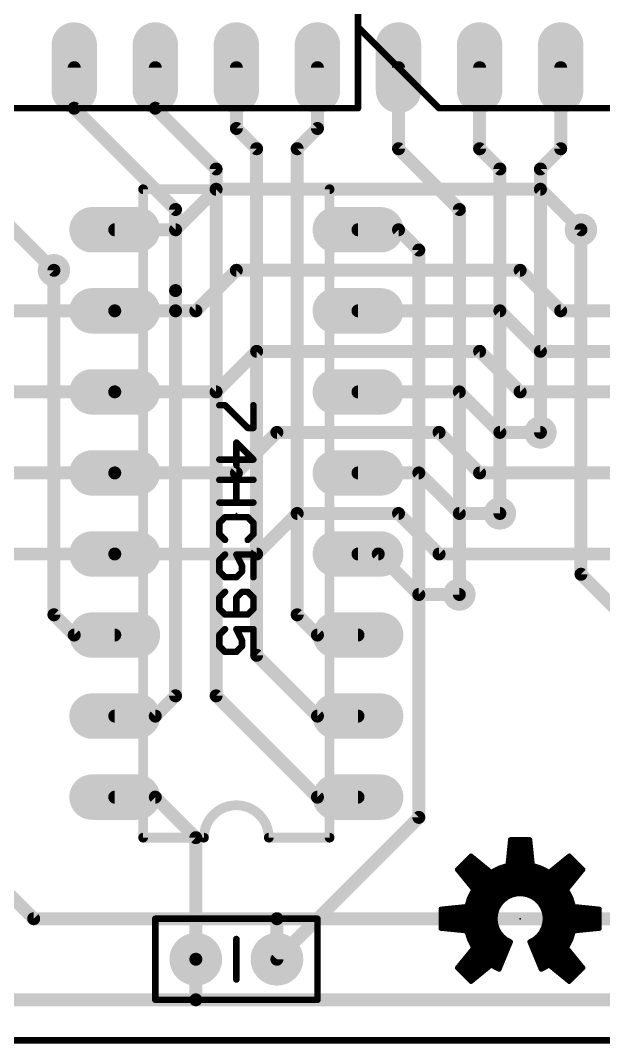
# Model space of a CAD drawing. Extents: x -0.1 to 76.3, y -19.1 to 50.9.
# Drawn here: x 40.23 to 58.49, y -0.1 to 31.96 of the extents above; entities that cross this region are included whole.
import ezdxf

# ---------------------------------------------------------------- set-up
doc = ezdxf.new("R2010")
doc.units = 0
for name, color, linetype in [('1', 12, 'CONTINUOUS'), ('16', 132, 'CONTINUOUS'), ('17', 110, 'CONTINUOUS'), ('18', 110, 'CONTINUOUS'), ('20', 53, 'CONTINUOUS'), ('21', 41, 'CONTINUOUS'), ('23', 53, 'CONTINUOUS')]:
    doc.layers.add(name, color=color, linetype=linetype)

# ---------------------------------------------------------------- blocks, each defined once
blk = doc.blocks.new('ROUNDP')
at = {"const_width": 0.5}
blk.add_lwpolyline([(0, -0.25, 1), (0, 0.25, 1), (0, -0.25)], format="xyb", dxfattribs=at)
blk = doc.blocks.new('LONGP100')
at = {"const_width": 1}
blk.add_lwpolyline([(-0.5, 0), (0.5, 0)], dxfattribs=at)
at = {"const_width": 0.5}
for points in [[(-0.5, 0.25, 1), (-0.5, -0.25)], [(0.5, -0.25, 1), (0.5, 0.25)]]:
    blk.add_lwpolyline(points, format="xyb", dxfattribs=at)
blk = doc.blocks.new('ROUNDV')
at = {"const_width": 0.5}
blk.add_lwpolyline([(0, -0.25, 1), (0, 0.25, 1), (0, -0.25)], format="xyb", dxfattribs=at)

msp = doc.modelspace()

# ---------------------------------------------------------------- linework, layer by layer
at = {"layer": '1', "const_width": 0.4064}
for points in [[(41.91, 29.21), (41.91, 30.48)], [(44.45, 29.21), (44.45, 30.48)], [(46.99, 28.575), (46.99, 30.48)], [(49.53, 28.575), (49.53, 30.48)], [(52.07, 27.94), (52.07, 30.48)], [(54.61, 27.94), (54.61, 30.48)], [(57.15, 27.94), (57.15, 30.48)], [(45.085, 26.035), (41.91, 29.21)], [(46.355, 27.305), (44.45, 29.21)], [(47.625, 27.94), (46.99, 28.575)], [(48.895, 27.94), (49.53, 28.575)], [(47.625, 12.065), (47.625, 27.94)], [(48.895, 13.335), (48.895, 27.94)], [(53.975, 26.035), (52.07, 27.94)], [(55.245, 27.305), (54.61, 27.94)], [(56.515, 27.305), (57.15, 27.94)], [(46.355, 10.795), (46.355, 27.305)], [(55.245, 16.51), (55.245, 27.305)], [(56.515, 19.05), (56.515, 27.305)], [(45.085, 23.495), (45.085, 26.035)], [(53.975, 13.97), (53.975, 26.035)], [(52.07, 25.4), (50.8, 25.4)], [(52.705, 24.765), (52.07, 25.4)], [(57.785, 25.4), (57.785, 14.605)], [(52.705, 6.985), (52.705, 24.765)], [(41.275, 24.13), (41.275, 13.335)], [(45.085, 22.86), (45.085, 23.495)], [(45.085, 10.795), (45.085, 22.86)], [(57.785, 14.605), (59.69, 12.7)], [(41.275, 13.335), (41.91, 12.7)], [(48.895, 13.335), (49.53, 12.7)], [(41.91, 12.7), (43.18, 12.7)], [(49.53, 12.7), (50.8, 12.7)], [(47.625, 12.065), (49.53, 10.16)], [(44.45, 10.16), (45.085, 10.795)], [(46.355, 10.795), (49.53, 7.62)], [(43.18, 10.16), (44.45, 10.16)], [(49.53, 10.16), (50.8, 10.16)], [(44.45, 7.62), (43.18, 7.62)], [(45.72, 6.35), (44.45, 7.62)], [(49.53, 7.62), (50.8, 7.62)], [(48.26, 2.54), (52.705, 6.985)], [(45.72, 2.54), (45.72, 6.35)]]:
    msp.add_lwpolyline(points, dxfattribs=at)
at = {"layer": '1', "const_width": 0.2032}
for points in [[(42.0116, 30.48, 1), (41.8084, 30.48)], [(44.5516, 30.48, 1), (44.3484, 30.48)], [(47.0916, 30.48, 1), (46.8884, 30.48)], [(49.6316, 30.48, 1), (49.4284, 30.48)], [(52.1716, 30.48, 1), (51.9684, 30.48)], [(54.7116, 30.48, 1), (54.5084, 30.48)], [(57.2516, 30.48, 1), (57.0484, 30.48)], [(41.8084, 29.21, 1), (42.0116, 29.21)], [(41.9818, 29.2818, 1), (41.8382, 29.1382)], [(44.3484, 29.21, 1), (44.5516, 29.21)], [(44.5218, 29.2818, 1), (44.3782, 29.1382)], [(46.8884, 28.575, 1), (47.0916, 28.575)], [(47.0618, 28.6468, 1), (46.9182, 28.5032)], [(49.4284, 28.575, 1), (49.6316, 28.575)], [(49.6018, 28.5032, 1), (49.4582, 28.6468)], [(47.7266, 27.94, 1), (47.5234, 27.94)], [(47.5532, 27.8682, 1), (47.6968, 28.0118)], [(48.9966, 27.94, 1), (48.7934, 27.94)], [(48.8232, 28.0118, 1), (48.9668, 27.8682)], [(51.9684, 27.94, 1), (52.1716, 27.94)], [(52.1418, 28.0118, 1), (51.9982, 27.8682)], [(54.5084, 27.94, 1), (54.7116, 27.94)], [(54.6818, 28.0118, 1), (54.5382, 27.8682)], [(57.0484, 27.94, 1), (57.2516, 27.94)], [(57.2218, 27.8682, 1), (57.0782, 28.0118)], [(46.4566, 27.305, 1), (46.2534, 27.305)], [(46.2832, 27.2332, 1), (46.4268, 27.3768)], [(55.3466, 27.305, 1), (55.1434, 27.305)], [(55.1732, 27.2332, 1), (55.3168, 27.3768)], [(56.6166, 27.305, 1), (56.4134, 27.305)], [(56.4432, 27.3768, 1), (56.5868, 27.2332)], [(45.1866, 26.035, 1), (44.9834, 26.035)], [(45.0132, 25.9632, 1), (45.1568, 26.1068)], [(54.0766, 26.035, 1), (53.8734, 26.035)], [(53.9032, 25.9632, 1), (54.0468, 26.1068)], [(50.8, 25.5016, 1), (50.8, 25.2984)], [(52.1418, 25.4718, 1), (51.9982, 25.3282)], [(52.07, 25.2984, 1), (52.07, 25.5016)], [(57.8866, 25.4, 1), (57.6834, 25.4)], [(52.8066, 24.765, 1), (52.6034, 24.765)], [(52.6332, 24.6932, 1), (52.7768, 24.8368)], [(41.3766, 24.13, 1), (41.1734, 24.13)], [(45.1866, 23.495, 1), (44.9834, 23.495)], [(44.9834, 23.495, 1), (45.1866, 23.495)], [(45.1866, 22.86, 1), (44.9834, 22.86)], [(44.9834, 22.86, 1), (45.1866, 22.86)], [(56.4134, 19.05, 1), (56.6166, 19.05)], [(55.1434, 16.51, 1), (55.3466, 16.51)], [(57.8568, 14.6768, 1), (57.7132, 14.5332)], [(57.6834, 14.605, 1), (57.8866, 14.605)], [(53.8734, 13.97, 1), (54.0766, 13.97)], [(41.3468, 13.4068, 1), (41.2032, 13.2632)], [(48.9668, 13.4068, 1), (48.8232, 13.2632)], [(41.1734, 13.335, 1), (41.3766, 13.335)], [(48.7934, 13.335, 1), (48.9966, 13.335)], [(41.91, 12.8016, 1), (41.91, 12.5984)], [(41.8382, 12.6282, 1), (41.9818, 12.7718)], [(43.18, 12.5984, 1), (43.18, 12.8016)], [(49.53, 12.8016, 1), (49.53, 12.5984)], [(49.4582, 12.6282, 1), (49.6018, 12.7718)], [(50.8, 12.5984, 1), (50.8, 12.8016)], [(47.6968, 12.1368, 1), (47.5532, 11.9932)], [(47.5234, 12.065, 1), (47.7266, 12.065)], [(45.1568, 10.7232, 1), (45.0132, 10.8668)], [(46.4268, 10.8668, 1), (46.2832, 10.7232)], [(44.9834, 10.795, 1), (45.1866, 10.795)], [(46.2534, 10.795, 1), (46.4566, 10.795)], [(43.18, 10.2616, 1), (43.18, 10.0584)], [(44.3782, 10.2318, 1), (44.5218, 10.0882)], [(44.45, 10.0584, 1), (44.45, 10.2616)], [(49.53, 10.2616, 1), (49.53, 10.0584)], [(49.4582, 10.0882, 1), (49.6018, 10.2318)], [(50.8, 10.0584, 1), (50.8, 10.2616)], [(43.18, 7.7216, 1), (43.18, 7.5184)], [(44.5218, 7.6918, 1), (44.3782, 7.5482)], [(44.45, 7.5184, 1), (44.45, 7.7216)], [(49.53, 7.7216, 1), (49.53, 7.5184)], [(49.4582, 7.5482, 1), (49.6018, 7.6918)], [(50.8, 7.5184, 1), (50.8, 7.7216)], [(52.6034, 6.985, 1), (52.8066, 6.985)], [(52.7768, 6.9132, 1), (52.6332, 7.0568)], [(45.8216, 6.35, 1), (45.6184, 6.35)], [(45.6482, 6.2782, 1), (45.7918, 6.4218)], [(45.6184, 2.54, 1), (45.8216, 2.54)], [(48.1882, 2.6118, 1), (48.3318, 2.4682)]]:
    msp.add_lwpolyline(points, format="xyb", dxfattribs=at)
at = {"layer": '16', "const_width": 0.4064}
for points in [[(38.735, 26.67), (41.275, 24.13)], [(45.085, 25.4), (46.355, 26.67)], [(46.355, 26.67), (56.515, 26.67)], [(56.515, 26.67), (57.785, 25.4)], [(43.18, 25.4), (45.085, 25.4)], [(45.72, 22.86), (46.99, 24.13)], [(46.99, 24.13), (55.88, 24.13)], [(55.88, 24.13), (57.15, 22.86)], [(39.37, 22.86), (43.18, 22.86)], [(43.18, 22.86), (45.72, 22.86)], [(50.8, 22.86), (55.245, 22.86)], [(55.245, 22.86), (56.515, 21.59)], [(57.15, 22.86), (60.96, 22.86)], [(46.355, 20.32), (47.625, 21.59)], [(47.625, 21.59), (54.61, 21.59)], [(54.61, 21.59), (55.88, 20.32)], [(56.515, 21.59), (59.055, 21.59)], [(38.1, 20.32), (43.18, 20.32)], [(43.18, 20.32), (46.355, 20.32)], [(50.8, 20.32), (53.975, 20.32)], [(53.975, 20.32), (55.245, 19.05)], [(55.88, 20.32), (60.96, 20.32)], [(46.99, 17.78), (48.26, 19.05)], [(48.26, 19.05), (53.34, 19.05)], [(53.34, 19.05), (54.61, 17.78)], [(55.245, 19.05), (56.515, 19.05)], [(36.83, 17.78), (43.18, 17.78)], [(43.18, 17.78), (46.99, 17.78)], [(50.8, 17.78), (52.705, 17.78)], [(52.705, 17.78), (53.975, 16.51)], [(54.61, 17.78), (60.96, 17.78)], [(47.625, 15.24), (48.895, 16.51)], [(48.895, 16.51), (52.07, 16.51)], [(52.07, 16.51), (53.34, 15.24)], [(53.975, 16.51), (55.245, 16.51)], [(35.56, 15.24), (43.18, 15.24)], [(43.18, 15.24), (47.625, 15.24)], [(51.435, 15.24), (50.8, 15.24)], [(52.705, 13.97), (51.435, 15.24)], [(53.34, 15.24), (60.96, 15.24)], [(52.705, 13.97), (53.975, 13.97)], [(39.37, 5.08), (40.64, 3.81)], [(40.64, 3.81), (48.26, 3.81)], [(48.26, 3.81), (66.04, 3.81)], [(48.26, 3.81), (48.26, 2.54)], [(45.72, 1.27), (45.72, 2.54)], [(38.1, 1.27), (45.72, 1.27)], [(45.72, 1.27), (63.5, 1.27)]]:
    msp.add_lwpolyline(points, dxfattribs=at)
at = {"layer": '16', "const_width": 0.2032}
for points in [[(46.355, 26.7716, 1), (46.355, 26.5684)], [(46.4268, 26.5982, 1), (46.2832, 26.7418)], [(56.5868, 26.7418, 1), (56.4432, 26.5982)], [(56.515, 26.5684, 1), (56.515, 26.7716)], [(43.18, 25.5016, 1), (43.18, 25.2984)], [(45.0132, 25.4718, 1), (45.1568, 25.3282)], [(45.085, 25.2984, 1), (45.085, 25.5016)], [(57.7132, 25.3282, 1), (57.8568, 25.4718)], [(41.2032, 24.0582, 1), (41.3468, 24.2018)], [(46.99, 24.2316, 1), (46.99, 24.0284)], [(47.0618, 24.0582, 1), (46.9182, 24.2018)], [(55.9518, 24.2018, 1), (55.8082, 24.0582)], [(55.88, 24.0284, 1), (55.88, 24.2316)], [(43.18, 22.9616, 1), (43.18, 22.7584)], [(43.18, 22.7584, 1), (43.18, 22.9616)], [(45.6482, 22.9318, 1), (45.7918, 22.7882)], [(45.72, 22.7584, 1), (45.72, 22.9616)], [(50.8, 22.9616, 1), (50.8, 22.7584)], [(55.3168, 22.9318, 1), (55.1732, 22.7882)], [(55.245, 22.7584, 1), (55.245, 22.9616)], [(57.15, 22.9616, 1), (57.15, 22.7584)], [(57.0782, 22.7882, 1), (57.2218, 22.9318)], [(47.625, 21.6916, 1), (47.625, 21.4884)], [(47.6968, 21.5182, 1), (47.5532, 21.6618)], [(54.6818, 21.6618, 1), (54.5382, 21.5182)], [(54.61, 21.4884, 1), (54.61, 21.6916)], [(56.515, 21.6916, 1), (56.515, 21.4884)], [(56.4432, 21.5182, 1), (56.5868, 21.6618)], [(43.18, 20.4216, 1), (43.18, 20.2184)], [(43.18, 20.2184, 1), (43.18, 20.4216)], [(46.355, 20.2184, 1), (46.355, 20.4216)], [(50.8, 20.4216, 1), (50.8, 20.2184)], [(54.0468, 20.3918, 1), (53.9032, 20.2482)], [(53.975, 20.2184, 1), (53.975, 20.4216)], [(55.88, 20.4216, 1), (55.88, 20.2184)], [(46.2832, 20.3918, 1), (46.4268, 20.2482)], [(55.8082, 20.2482, 1), (55.9518, 20.3918)], [(48.26, 19.1516, 1), (48.26, 18.9484)], [(48.3318, 18.9782, 1), (48.1882, 19.1218)], [(53.4118, 19.1218, 1), (53.2682, 18.9782)], [(53.34, 18.9484, 1), (53.34, 19.1516)], [(55.245, 19.1516, 1), (55.245, 18.9484)], [(56.515, 18.9484, 1), (56.515, 19.1516)], [(55.1732, 18.9782, 1), (55.3168, 19.1218)], [(43.18, 17.8816, 1), (43.18, 17.6784)], [(43.18, 17.6784, 1), (43.18, 17.8816)], [(46.99, 17.6784, 1), (46.99, 17.8816)], [(50.8, 17.8816, 1), (50.8, 17.6784)], [(52.7768, 17.8518, 1), (52.6332, 17.7082)], [(52.705, 17.6784, 1), (52.705, 17.8816)], [(54.61, 17.8816, 1), (54.61, 17.6784)], [(46.9182, 17.8518, 1), (47.0618, 17.7082)], [(54.5382, 17.7082, 1), (54.6818, 17.8518)], [(48.895, 16.6116, 1), (48.895, 16.4084)], [(48.9668, 16.4382, 1), (48.8232, 16.5818)], [(52.1418, 16.5818, 1), (51.9982, 16.4382)], [(52.07, 16.4084, 1), (52.07, 16.6116)], [(53.975, 16.6116, 1), (53.975, 16.4084)], [(53.9032, 16.4382, 1), (54.0468, 16.5818)], [(55.245, 16.4084, 1), (55.245, 16.6116)], [(43.18, 15.3416, 1), (43.18, 15.1384)], [(43.18, 15.1384, 1), (43.18, 15.3416)], [(47.5532, 15.3118, 1), (47.6968, 15.1682)], [(47.625, 15.1384, 1), (47.625, 15.3416)], [(50.8, 15.3416, 1), (50.8, 15.1384)], [(51.5068, 15.3118, 1), (51.3632, 15.1682)], [(51.435, 15.1384, 1), (51.435, 15.3416)], [(53.34, 15.3416, 1), (53.34, 15.1384)], [(53.2682, 15.1682, 1), (53.4118, 15.3118)], [(52.705, 14.0716, 1), (52.705, 13.8684)], [(52.6332, 13.8982, 1), (52.7768, 14.0418)], [(53.975, 13.8684, 1), (53.975, 14.0716)], [(40.64, 3.9116, 1), (40.64, 3.7084)], [(40.5682, 3.7382, 1), (40.7118, 3.8818)], [(48.26, 3.9116, 1), (48.26, 3.7084)], [(48.3616, 3.81, 1), (48.1584, 3.81)], [(48.26, 3.7084, 1), (48.26, 3.9116)], [(45.8216, 2.54, 1), (45.6184, 2.54)], [(48.1584, 2.54, 1), (48.3616, 2.54)], [(45.72, 1.3716, 1), (45.72, 1.1684)], [(45.6184, 1.27, 1), (45.8216, 1.27)], [(45.72, 1.1684, 1), (45.72, 1.3716)]]:
    msp.add_lwpolyline(points, format="xyb", dxfattribs=at)
at = {"layer": '20', "const_width": 0.2032}
msp.add_lwpolyline([(0, 0), (76.18, 0)], dxfattribs=at)
at = {"layer": '21'}
for points, const_width in [([(50.8, 39.37), (50.8, 29.21)], 0.2032), ([(50.8, 31.75), (50.8, 39.37)], 0.2032), ([(53.34, 29.21), (50.8, 31.75)], 0.2032), ([(27.94, 29.21), (50.8, 29.21)], 0.2032), ([(53.34, 29.21), (76.2, 29.21)], 0.2032), ([(44.069, 26.67), (44.069, 6.35)], 0.3048), ([(44.069, 26.67), (49.911, 26.67)], 0.3048), ([(49.911, 6.35), (49.911, 26.67)], 0.3048), ([(46.6346, 19.9009), (46.4566, 19.9009)], 0.2032), ([(47.3464, 19.1891), (46.6346, 19.9009)], 0.2032), ([(47.5243, 19.9009), (47.5243, 19.1891)], 0.2032), ([(47.5243, 19.1891), (47.3464, 19.1891)], 0.2032), ([(47.5243, 18.1976), (46.9905, 18.7315)], 0.2032), ([(46.9905, 18.7315), (46.9905, 18.0197)], 0.2032), ([(46.4566, 18.1976), (47.5243, 18.1976)], 0.2032), ([(46.4566, 17.5621), (47.5243, 17.5621)], 0.2032), ([(46.9905, 17.5621), (46.9905, 16.8503)], 0.2032), ([(47.5243, 16.8503), (46.4566, 16.8503)], 0.2032), ([(46.6346, 16.3927), (46.4566, 16.2148)], 0.2032), ([(47.3464, 16.3927), (46.6346, 16.3927)], 0.2032), ([(47.5243, 16.2148), (47.3464, 16.3927)], 0.2032), ([(46.4566, 16.2148), (46.4566, 15.8589)], 0.2032), ([(47.5243, 15.8589), (47.5243, 16.2148)], 0.2032), ([(46.4566, 15.8589), (46.6346, 15.6809)], 0.2032), ([(47.3464, 15.6809), (47.5243, 15.8589)], 0.2032), ([(46.4566, 15.0454), (46.6346, 15.2233)], 0.2032), ([(46.4566, 14.6895), (46.4566, 15.0454)], 0.2032), ([(47.5243, 15.2233), (46.9905, 15.2233)], 0.2032), ([(46.9905, 15.2233), (47.1684, 14.8674)], 0.2032), ([(47.5243, 14.5115), (47.5243, 15.2233)], 0.2032), ([(46.6346, 14.5115), (46.4566, 14.6895)], 0.2032), ([(47.1684, 14.6895), (46.9905, 14.5115)], 0.2032), ([(47.1684, 14.8674), (47.1684, 14.6895)], 0.2032), ([(46.9905, 14.5115), (46.6346, 14.5115)], 0.2032), ([(46.6346, 14.0539), (46.4566, 13.876)], 0.2032), ([(47.1684, 14.0539), (46.9905, 13.876)], 0.2032), ([(47.3464, 14.0539), (47.1684, 14.0539)], 0.2032), ([(47.5243, 13.876), (47.3464, 14.0539)], 0.2032), ([(46.4566, 13.876), (46.4566, 13.5201)], 0.2032), ([(46.9905, 13.876), (46.9905, 13.3421)], 0.2032), ([(47.5243, 13.5201), (47.5243, 13.876)], 0.2032), ([(46.4566, 13.5201), (46.6346, 13.3421)], 0.2032), ([(47.3464, 13.3421), (47.5243, 13.5201)], 0.2032), ([(46.6346, 13.3421), (47.3464, 13.3421)], 0.2032), ([(46.4566, 12.7066), (46.6346, 12.8845)], 0.2032), ([(47.5243, 12.8845), (46.9905, 12.8845)], 0.2032), ([(46.9905, 12.8845), (47.1684, 12.5286)], 0.2032), ([(47.5243, 12.1727), (47.5243, 12.8845)], 0.2032), ([(46.4566, 12.3507), (46.4566, 12.7066)], 0.2032), ([(47.1684, 12.5286), (47.1684, 12.3507)], 0.2032), ([(46.6346, 12.1727), (46.4566, 12.3507)], 0.2032), ([(46.9905, 12.1727), (46.6346, 12.1727)], 0.2032), ([(47.1684, 12.3507), (46.9905, 12.1727)], 0.2032), ([(44.069, 6.35), (45.974, 6.35)], 0.3048), ([(49.911, 6.35), (48.006, 6.35)], 0.3048), ([(55.5753, 6.2914), (55.4934, 5.4847)], 0.15), ([(55.5609, 6.15), (56.1991, 6.15)], 0.15), ([(56.1847, 6.2914), (55.5753, 6.2914)], 0.15), ([(56.2666, 5.4847), (56.1847, 6.2914)], 0.15), ([(54.3408, 5.78), (53.91, 5.3492)], 0.15), ([(54.2608, 5.7), (54.4389, 5.7)], 0.15), ([(54.9692, 5.2676), (54.3408, 5.78)], 0.15), ([(55.5153, 5.7), (56.2447, 5.7)], 0.15), ([(55.5305, 5.85), (56.2295, 5.85)], 0.15), ([(55.5457, 6), (56.2143, 6)], 0.15), ([(57.4192, 5.78), (56.7908, 5.2676)], 0.15), ([(57.3211, 5.7), (57.4992, 5.7)], 0.15), ([(57.85, 5.3492), (57.4192, 5.78)], 0.15), ([(53.9608, 5.4), (54.8068, 5.4)], 0.15), ([(54.1108, 5.55), (54.6229, 5.55)], 0.15), ([(55.2223, 5.3979), (54.9692, 5.2676)], 0.15), ([(55.4934, 5.4847), (55.2223, 5.3979)], 0.15), ([(55.2287, 5.4), (56.5313, 5.4)], 0.15), ([(55.5, 5.55), (56.26, 5.55)], 0.15), ([(56.5377, 5.3979), (56.2666, 5.4847)], 0.15), ([(56.7908, 5.2676), (56.5377, 5.3979)], 0.15), ([(56.9532, 5.4), (57.7992, 5.4)], 0.15), ([(57.1371, 5.55), (57.6492, 5.55)], 0.15), ([(53.91, 5.3492), (54.4224, 4.7208)], 0.15), ([(53.9909, 5.25), (57.7691, 5.25)], 0.15), ([(54.1132, 5.1), (57.6468, 5.1)], 0.15), ([(57.3376, 4.7208), (57.85, 5.3492)], 0.15), ([(54.2355, 4.95), (57.5245, 4.95)], 0.15), ([(54.3578, 4.8), (57.4022, 4.8)], 0.15), ([(54.2921, 4.4677), (54.2053, 4.1966)], 0.15), ([(54.4224, 4.7208), (54.2921, 4.4677)], 0.15), ([(54.3087, 4.5), (55.521, 4.5)], 0.15), ([(54.3859, 4.65), (57.3741, 4.65)], 0.15), ([(55.3486, 4.3827), (55.4768, 4.4792)], 0.15), ([(55.4768, 4.4792), (55.6219, 4.5474)], 0.15), ([(55.6219, 4.5474), (55.778, 4.5846)], 0.15), ([(55.778, 4.5846), (55.9384, 4.5891)], 0.15), ([(55.9384, 4.5891), (56.0963, 4.5608)], 0.15), ([(56.0963, 4.5608), (56.245, 4.5008)], 0.15), ([(56.245, 4.5008), (56.3784, 4.4116)], 0.15), ([(56.2462, 4.5), (57.4513, 4.5)], 0.15), ([(57.4679, 4.4677), (57.3376, 4.7208)], 0.15), ([(57.5547, 4.1966), (57.4679, 4.4677)], 0.15), ([(54.2053, 4.1966), (53.3986, 4.1147)], 0.15), ([(53.3986, 4.1147), (53.3986, 3.5053)], 0.15), ([(54.2064, 4.2), (55.2077, 4.2)], 0.15), ([(54.2544, 4.35), (55.3199, 4.35)], 0.15), ([(55.1152, 3.9696), (55.1639, 4.1224)], 0.15), ([(55.1639, 4.1224), (55.2428, 4.2621)], 0.15), ([(55.2428, 4.2621), (55.3486, 4.3827)], 0.15), ([(56.3784, 4.4116), (56.4908, 4.2971)], 0.15), ([(56.4389, 4.35), (57.5056, 4.35)], 0.15), ([(56.4908, 4.2971), (56.5774, 4.1621)], 0.15), ([(56.5531, 4.2), (57.5536, 4.2)], 0.15), ([(56.5774, 4.1621), (56.6346, 4.0122)], 0.15), ([(58.3614, 4.1147), (57.5547, 4.1966)], 0.15), ([(58.3614, 3.5053), (58.3614, 4.1147)], 0.15), ([(44.45, 3.81), (49.53, 3.81)], 0.2032), ([(44.45, 1.27), (44.45, 3.81)], 0.2032), ([(49.53, 3.81), (49.53, 1.27)], 0.2032), ([(53.3986, 4.05), (55.1408, 4.05)], 0.15), ([(53.3986, 3.9), (55.108, 3.9)], 0.15), ([(55.0987, 3.81), (55.1152, 3.9696)], 0.15), ([(55.1137, 3.6576), (55.0987, 3.81)], 0.15), ([(56.6202, 4.05), (58.3614, 4.05)], 0.15), ([(56.6346, 4.0122), (56.66, 3.8538)], 0.15), ([(56.66, 3.8538), (56.6525, 3.6936)], 0.15), ([(56.6526, 3.9), (58.3614, 3.9)], 0.15), ([(53.3986, 3.75), (55.1046, 3.75)], 0.15), ([(53.3986, 3.6), (55.1312, 3.6)], 0.15), ([(53.3986, 3.5053), (54.2053, 3.4234)], 0.15), ([(55.1582, 3.511), (55.1137, 3.6576)], 0.15), ([(55.2304, 3.3759), (55.1582, 3.511)], 0.15), ([(56.6125, 3.5382), (56.5415, 3.3944)], 0.15), ([(56.6525, 3.6936), (56.6125, 3.5382)], 0.15), ([(56.6284, 3.6), (58.3614, 3.6)], 0.15), ([(56.6552, 3.75), (58.3614, 3.75)], 0.15), ([(57.5547, 3.4234), (58.3614, 3.5053)], 0.15), ([(46.99, 3.175), (46.99, 1.905)], 0.2032), ([(53.9433, 3.45), (55.1908, 3.45)], 0.15), ([(54.2053, 3.4234), (54.2921, 3.1523)], 0.15), ([(54.2448, 3.3), (55.2927, 3.3)], 0.15), ([(54.2921, 3.1523), (54.4224, 2.8992)], 0.15), ([(54.2932, 3.15), (55.4654, 3.15)], 0.15), ([(55.3275, 3.2575), (55.2304, 3.3759)], 0.15), ([(55.4459, 3.1604), (55.3275, 3.2575)], 0.15), ([(55.581, 3.0882), (55.4459, 3.1604)], 0.15), ([(56.3201, 3.1645), (56.179, 3.0882)], 0.15), ([(56.2933, 3.15), (57.4668, 3.15)], 0.15), ([(56.4427, 3.268), (56.3201, 3.1645)], 0.15), ([(56.5415, 3.3944), (56.4427, 3.268)], 0.15), ([(56.4677, 3.3), (57.5152, 3.3)], 0.15), ([(56.569, 3.45), (57.8167, 3.45)], 0.15), ([(57.3376, 2.8992), (57.4679, 3.1523)], 0.15), ([(57.4679, 3.1523), (57.5547, 3.4234)], 0.15), ([(54.4224, 2.8992), (53.91, 2.2708)], 0.15), ([(54.3705, 3), (55.5445, 3)], 0.15), ([(54.3823, 2.85), (55.4823, 2.85)], 0.15), ([(55.2222, 2.222), (55.581, 3.0882)], 0.15), ([(56.179, 3.0882), (56.5378, 2.222)], 0.15), ([(56.2155, 3), (57.3895, 3)], 0.15), ([(56.2777, 2.85), (57.3777, 2.85)], 0.15), ([(57.85, 2.2708), (57.3376, 2.8992)], 0.15), ([(54.1377, 2.55), (55.3581, 2.55)], 0.15), ([(54.26, 2.7), (55.4202, 2.7)], 0.15), ([(56.3398, 2.7), (57.5, 2.7)], 0.15), ([(56.4019, 2.55), (57.6223, 2.55)], 0.15), ([(53.91, 2.2708), (54.3408, 1.84)], 0.15), ([(53.9308, 2.25), (54.8436, 2.25)], 0.15), ([(54.0154, 2.4), (55.2959, 2.4)], 0.15), ([(54.3408, 1.84), (54.9692, 2.3524)], 0.15), ([(54.9692, 2.3524), (55.2222, 2.222)], 0.15), ([(55.1679, 2.25), (55.2338, 2.25)], 0.15), ([(56.4641, 2.4), (57.7447, 2.4)], 0.15), ([(56.5262, 2.25), (56.5921, 2.25)], 0.15), ([(56.5378, 2.222), (56.7908, 2.3524)], 0.15), ([(56.7908, 2.3524), (57.4192, 1.84)], 0.15), ([(56.9164, 2.25), (57.8292, 2.25)], 0.15), ([(57.4192, 1.84), (57.85, 2.2708)], 0.15), ([(54.0808, 2.1), (54.6597, 2.1)], 0.15), ([(54.2308, 1.95), (54.4757, 1.95)], 0.15), ([(57.1003, 2.1), (57.6792, 2.1)], 0.15), ([(57.2843, 1.95), (57.5292, 1.95)], 0.15), ([(49.53, 1.27), (44.45, 1.27)], 0.2032)]:
    msp.add_lwpolyline(points, dxfattribs=dict(at, const_width=const_width))
for points, const_width in [([(50.8359, 31.7859, 1), (50.7641, 31.7141)], 0.1016), ([(50.7492, 31.75, 1), (50.8508, 31.75)], 0.1016), ([(50.7492, 29.21, 1), (50.8508, 29.21)], 0.1016), ([(50.8, 29.1592, 1), (50.8, 29.2608)], 0.1016), ([(53.34, 29.2608, 1), (53.34, 29.1592)], 0.1016), ([(53.3041, 29.1741, 1), (53.3759, 29.2459)], 0.1016), ([(44.1452, 26.67, 1), (43.9928, 26.67)], 0.1524), ([(44.069, 26.7462, 1), (44.069, 26.5938)], 0.1524), ([(49.9872, 26.67, 1), (49.8348, 26.67)], 0.1524), ([(49.911, 26.5938, 1), (49.911, 26.7462)], 0.1524), ([(46.4566, 19.9517, 1), (46.4566, 19.8501)], 0.1016), ([(46.6705, 19.9368, 1), (46.5986, 19.865)], 0.1016), ([(46.6346, 19.8501, 1), (46.6346, 19.9517)], 0.1016), ([(47.5751, 19.9009, 1), (47.4735, 19.9009)], 0.1016), ([(47.3464, 19.2399, 1), (47.3464, 19.1383)], 0.1016), ([(47.3104, 19.1532, 1), (47.3823, 19.225)], 0.1016), ([(47.4735, 19.1891, 1), (47.5751, 19.1891)], 0.1016), ([(47.5243, 19.1383, 1), (47.5243, 19.2399)], 0.1016), ([(47.0264, 18.7674, 1), (46.9545, 18.6956)], 0.1016), ([(47.0413, 18.7315, 1), (46.9397, 18.7315)], 0.1016), ([(46.4566, 18.2484, 1), (46.4566, 18.1468)], 0.1016), ([(47.4884, 18.1617, 1), (47.5602, 18.2336)], 0.1016), ([(47.5243, 18.1468, 1), (47.5243, 18.2484)], 0.1016), ([(46.9397, 18.0197, 1), (47.0413, 18.0197)], 0.1016), ([(46.4566, 17.6129, 1), (46.4566, 17.5113)], 0.1016), ([(47.0413, 17.5621, 1), (46.9397, 17.5621)], 0.1016), ([(47.5243, 17.5113, 1), (47.5243, 17.6129)], 0.1016), ([(46.4566, 16.9011, 1), (46.4566, 16.7995)], 0.1016), ([(46.9397, 16.8503, 1), (47.0413, 16.8503)], 0.1016), ([(47.5243, 16.7995, 1), (47.5243, 16.9011)], 0.1016), ([(46.6346, 16.4435, 1), (46.6346, 16.3419)], 0.1016), ([(46.6705, 16.3568, 1), (46.5986, 16.4286)], 0.1016), ([(47.3823, 16.4286, 1), (47.3104, 16.3568)], 0.1016), ([(47.3464, 16.3419, 1), (47.3464, 16.4435)], 0.1016), ([(46.5074, 16.2148, 1), (46.4058, 16.2148)], 0.1016), ([(46.4207, 16.2507, 1), (46.4925, 16.1788)], 0.1016), ([(47.5751, 16.2148, 1), (47.4735, 16.2148)], 0.1016), ([(47.4884, 16.1788, 1), (47.5602, 16.2507)], 0.1016), ([(46.4925, 15.8948, 1), (46.4207, 15.8229)], 0.1016), ([(46.4058, 15.8589, 1), (46.5074, 15.8589)], 0.1016), ([(46.5986, 15.645, 1), (46.6705, 15.7168)], 0.1016), ([(47.3104, 15.7168, 1), (47.3823, 15.645)], 0.1016), ([(47.4735, 15.8589, 1), (47.5751, 15.8589)], 0.1016), ([(47.5602, 15.8229, 1), (47.4884, 15.8948)], 0.1016), ([(46.5074, 15.0454, 1), (46.4058, 15.0454)], 0.1016), ([(46.4207, 15.0813, 1), (46.4925, 15.0094)], 0.1016), ([(46.6705, 15.1874, 1), (46.5986, 15.2592)], 0.1016), ([(47.0359, 15.246, 1), (46.945, 15.2006)], 0.1016), ([(46.9905, 15.2741, 1), (46.9905, 15.1725)], 0.1016), ([(47.5751, 15.2233, 1), (47.4735, 15.2233)], 0.1016), ([(47.5243, 15.1725, 1), (47.5243, 15.2741)], 0.1016), ([(46.4925, 14.7254, 1), (46.4207, 14.6535)], 0.1016), ([(47.2192, 14.8674, 1), (47.1176, 14.8674)], 0.1016), ([(47.123, 14.8447, 1), (47.2138, 14.8901)], 0.1016), ([(47.2043, 14.6535, 1), (47.1325, 14.7254)], 0.1016), ([(46.4058, 14.6895, 1), (46.5074, 14.6895)], 0.1016), ([(46.6346, 14.5623, 1), (46.6346, 14.4607)], 0.1016), ([(46.5986, 14.4756, 1), (46.6705, 14.5474)], 0.1016), ([(46.9545, 14.5474, 1), (47.0264, 14.4756)], 0.1016), ([(46.9905, 14.4607, 1), (46.9905, 14.5623)], 0.1016), ([(47.1176, 14.6895, 1), (47.2192, 14.6895)], 0.1016), ([(47.4735, 14.5115, 1), (47.5751, 14.5115)], 0.1016), ([(46.6705, 14.018, 1), (46.5986, 14.0898)], 0.1016), ([(47.1684, 14.1047, 1), (47.1684, 14.0031)], 0.1016), ([(47.2043, 14.018, 1), (47.1325, 14.0898)], 0.1016), ([(47.3823, 14.0898, 1), (47.3104, 14.018)], 0.1016), ([(47.3464, 14.0031, 1), (47.3464, 14.1047)], 0.1016), ([(46.5074, 13.876, 1), (46.4058, 13.876)], 0.1016), ([(46.4207, 13.9119, 1), (46.4925, 13.84)], 0.1016), ([(46.9545, 13.9119, 1), (47.0264, 13.84)], 0.1016), ([(47.0413, 13.876, 1), (46.9397, 13.876)], 0.1016), ([(47.5751, 13.876, 1), (47.4735, 13.876)], 0.1016), ([(47.4884, 13.84, 1), (47.5602, 13.9119)], 0.1016), ([(46.4925, 13.556, 1), (46.4207, 13.4841)], 0.1016), ([(46.4058, 13.5201, 1), (46.5074, 13.5201)], 0.1016), ([(47.4735, 13.5201, 1), (47.5751, 13.5201)], 0.1016), ([(47.5602, 13.4841, 1), (47.4884, 13.556)], 0.1016), ([(46.6346, 13.3929, 1), (46.6346, 13.2913)], 0.1016), ([(46.5986, 13.3062, 1), (46.6705, 13.378)], 0.1016), ([(46.9397, 13.3421, 1), (47.0413, 13.3421)], 0.1016), ([(47.3104, 13.378, 1), (47.3823, 13.3062)], 0.1016), ([(47.3464, 13.2913, 1), (47.3464, 13.3929)], 0.1016), ([(46.6705, 12.8486, 1), (46.5986, 12.9204)], 0.1016), ([(47.0359, 12.9072, 1), (46.945, 12.8618)], 0.1016), ([(46.9905, 12.9353, 1), (46.9905, 12.8337)], 0.1016), ([(47.5751, 12.8845, 1), (47.4735, 12.8845)], 0.1016), ([(47.5243, 12.8337, 1), (47.5243, 12.9353)], 0.1016), ([(46.5074, 12.7066, 1), (46.4058, 12.7066)], 0.1016), ([(46.4207, 12.7425, 1), (46.4925, 12.6706)], 0.1016), ([(47.2192, 12.5286, 1), (47.1176, 12.5286)], 0.1016), ([(47.123, 12.5059, 1), (47.2138, 12.5513)], 0.1016), ([(46.4925, 12.3866, 1), (46.4207, 12.3147)], 0.1016), ([(46.4058, 12.3507, 1), (46.5074, 12.3507)], 0.1016), ([(46.6346, 12.2235, 1), (46.6346, 12.1219)], 0.1016), ([(46.5986, 12.1368, 1), (46.6705, 12.2086)], 0.1016), ([(46.9545, 12.2086, 1), (47.0264, 12.1368)], 0.1016), ([(46.9905, 12.1219, 1), (46.9905, 12.2235)], 0.1016), ([(47.1176, 12.3507, 1), (47.2192, 12.3507)], 0.1016), ([(47.2043, 12.3147, 1), (47.1325, 12.3866)], 0.1016), ([(47.4735, 12.1727, 1), (47.5751, 12.1727)], 0.1016), ([(48.006, 6.35, 1), (45.974, 6.35)], 0.3048), ([(44.069, 6.4262, 1), (44.069, 6.2738)], 0.1524), ([(43.9928, 6.35, 1), (44.1452, 6.35)], 0.1524), ([(45.8978, 6.35, 1), (46.0502, 6.35)], 0.1524), ([(45.974, 6.2738, 1), (45.974, 6.4262)], 0.1524), ([(48.006, 6.4262, 1), (48.006, 6.2738)], 0.1524), ([(47.9298, 6.35, 1), (48.0822, 6.35)], 0.1524), ([(49.8348, 6.35, 1), (49.9872, 6.35)], 0.1524), ([(49.911, 6.2738, 1), (49.911, 6.4262)], 0.1524), ([(55.5609, 6.1875, 1), (55.5609, 6.1125)], 0.075), ([(55.5753, 6.3289, 1), (55.5753, 6.2539)], 0.075), ([(55.6126, 6.2876, 1), (55.538, 6.2952)], 0.075), ([(56.222, 6.2952, 1), (56.1474, 6.2876)], 0.075), ([(56.1847, 6.2539, 1), (56.1847, 6.3289)], 0.075), ([(56.1991, 6.1125, 1), (56.1991, 6.1875)], 0.075), ([(54.2608, 5.7375, 1), (54.2608, 5.6625)], 0.075), ([(54.3645, 5.8091, 1), (54.3171, 5.7509)], 0.075), ([(54.3673, 5.7535, 1), (54.3143, 5.8065)], 0.075), ([(54.4389, 5.6625, 1), (54.4389, 5.7375)], 0.075), ([(55.5153, 5.7375, 1), (55.5153, 5.6625)], 0.075), ([(55.5305, 5.8875, 1), (55.5305, 5.8125)], 0.075), ([(55.5457, 6.0375, 1), (55.5457, 5.9625)], 0.075), ([(56.2143, 5.9625, 1), (56.2143, 6.0375)], 0.075), ([(56.2295, 5.8125, 1), (56.2295, 5.8875)], 0.075), ([(56.2447, 5.6625, 1), (56.2447, 5.7375)], 0.075), ([(57.3211, 5.7375, 1), (57.3211, 5.6625)], 0.075), ([(57.4457, 5.8065, 1), (57.3927, 5.7535)], 0.075), ([(57.4429, 5.7509, 1), (57.3955, 5.8091)], 0.075), ([(57.4992, 5.6625, 1), (57.4992, 5.7375)], 0.075), ([(53.9608, 5.4375, 1), (53.9608, 5.3625)], 0.075), ([(54.1108, 5.5875, 1), (54.1108, 5.5125)], 0.075), ([(54.6229, 5.5125, 1), (54.6229, 5.5875)], 0.075), ([(54.8068, 5.3625, 1), (54.8068, 5.4375)], 0.075), ([(55.2108, 5.4336, 1), (55.2337, 5.3622)], 0.075), ([(55.2287, 5.4375, 1), (55.2287, 5.3625)], 0.075), ([(55.2394, 5.3646, 1), (55.2051, 5.4313)], 0.075), ([(55.4561, 5.4885, 1), (55.5307, 5.4809)], 0.075), ([(55.5, 5.5875, 1), (55.5, 5.5125)], 0.075), ([(55.5048, 5.449, 1), (55.482, 5.5204)], 0.075), ([(56.278, 5.5204, 1), (56.2552, 5.449)], 0.075), ([(56.2293, 5.4809, 1), (56.3039, 5.4885)], 0.075), ([(56.26, 5.5125, 1), (56.26, 5.5875)], 0.075), ([(56.5549, 5.4313, 1), (56.5206, 5.3646)], 0.075), ([(56.5263, 5.3622, 1), (56.5492, 5.4336)], 0.075), ([(56.5313, 5.3625, 1), (56.5313, 5.4375)], 0.075), ([(56.9532, 5.4375, 1), (56.9532, 5.3625)], 0.075), ([(57.1371, 5.5875, 1), (57.1371, 5.5125)], 0.075), ([(57.6492, 5.5125, 1), (57.6492, 5.5875)], 0.075), ([(57.7992, 5.3625, 1), (57.7992, 5.4375)], 0.075), ([(53.9391, 5.3729, 1), (53.8809, 5.3255)], 0.075), ([(53.8835, 5.3757, 1), (53.9365, 5.3227)], 0.075), ([(53.9909, 5.2875, 1), (53.9909, 5.2125)], 0.075), ([(54.1132, 5.1375, 1), (54.1132, 5.0625)], 0.075), ([(54.952, 5.3009, 1), (54.9864, 5.2343)], 0.075), ([(54.9455, 5.2385, 1), (54.9929, 5.2967)], 0.075), ([(56.7671, 5.2967, 1), (56.8145, 5.2385)], 0.075), ([(56.7736, 5.2343, 1), (56.808, 5.3009)], 0.075), ([(57.6468, 5.0625, 1), (57.6468, 5.1375)], 0.075), ([(57.7691, 5.2125, 1), (57.7691, 5.2875)], 0.075), ([(57.8791, 5.3255, 1), (57.8209, 5.3729)], 0.075), ([(57.8235, 5.3227, 1), (57.8765, 5.3757)], 0.075), ([(54.2355, 4.9875, 1), (54.2355, 4.9125)], 0.075), ([(54.3578, 4.8375, 1), (54.3578, 4.7625)], 0.075), ([(57.4022, 4.7625, 1), (57.4022, 4.8375)], 0.075), ([(57.5245, 4.9125, 1), (57.5245, 4.9875)], 0.075), ([(54.2587, 4.4849, 1), (54.3254, 4.4506)], 0.075), ([(54.3278, 4.4563, 1), (54.2564, 4.4792)], 0.075), ([(54.3087, 4.5375, 1), (54.3087, 4.4625)], 0.075), ([(54.3859, 4.6875, 1), (54.3859, 4.6125)], 0.075), ([(54.4557, 4.7036, 1), (54.3891, 4.738)], 0.075), ([(54.3933, 4.6971, 1), (54.4515, 4.7445)], 0.075), ([(55.4608, 4.5131, 1), (55.4927, 4.4452)], 0.075), ([(55.4993, 4.4492, 1), (55.4542, 4.5091)], 0.075), ([(55.521, 4.4625, 1), (55.521, 4.5375)], 0.075), ([(55.6132, 4.5839, 1), (55.6306, 4.511)], 0.075), ([(55.6379, 4.5135, 1), (55.606, 4.5814)], 0.075), ([(55.7769, 4.6221, 1), (55.779, 4.5471)], 0.075), ([(55.7867, 4.5481, 1), (55.7693, 4.6211)], 0.075), ([(55.945, 4.626, 1), (55.9317, 4.5522)], 0.075), ([(55.9394, 4.5516, 1), (55.9373, 4.6266)], 0.075), ([(56.1103, 4.5955, 1), (56.0822, 4.526)], 0.075), ([(56.0896, 4.5238, 1), (56.1029, 4.5977)], 0.075), ([(56.2659, 4.5319, 1), (56.2242, 4.4696)], 0.075), ([(56.2462, 4.5375, 1), (56.2462, 4.4625)], 0.075), ([(56.231, 4.466, 1), (56.2591, 4.5355)], 0.075), ([(57.3709, 4.738, 1), (57.3043, 4.7036)], 0.075), ([(57.3085, 4.7445, 1), (57.3667, 4.6971)], 0.075), ([(57.3741, 4.6125, 1), (57.3741, 4.6875)], 0.075), ([(57.5036, 4.4792, 1), (57.4322, 4.4563)], 0.075), ([(57.4346, 4.4506, 1), (57.5013, 4.4849)], 0.075), ([(57.4513, 4.4625, 1), (57.4513, 4.5375)], 0.075), ([(53.4361, 4.1147, 1), (53.3611, 4.1147)], 0.075), ([(53.3948, 4.152, 1), (53.4024, 4.0774)], 0.075), ([(54.1696, 4.208, 1), (54.241, 4.1852)], 0.075), ([(54.2064, 4.2375, 1), (54.2064, 4.1625)], 0.075), ([(54.2091, 4.1593, 1), (54.2015, 4.2339)], 0.075), ([(54.2544, 4.3875, 1), (54.2544, 4.3125)], 0.075), ([(55.1312, 4.1409, 1), (55.1965, 4.104)], 0.075), ([(55.1996, 4.111, 1), (55.1282, 4.1338)], 0.075), ([(55.2146, 4.2868, 1), (55.271, 4.2374)], 0.075), ([(55.2077, 4.1625, 1), (55.2077, 4.2375)], 0.075), ([(55.2754, 4.2437, 1), (55.2101, 4.2805)], 0.075), ([(55.326, 4.4127, 1), (55.3711, 4.3528)], 0.075), ([(55.3199, 4.3125, 1), (55.3199, 4.3875)], 0.075), ([(55.3768, 4.358, 1), (55.3204, 4.4074)], 0.075), ([(56.4052, 4.4379, 1), (56.3517, 4.3854)], 0.075), ([(56.3576, 4.3804, 1), (56.3993, 4.4428)], 0.075), ([(56.4389, 4.3875, 1), (56.4389, 4.3125)], 0.075), ([(56.5224, 4.3174, 1), (56.4592, 4.2769)], 0.075), ([(56.464, 4.2709, 1), (56.5176, 4.3234)], 0.075), ([(56.5531, 4.2375, 1), (56.5531, 4.1625)], 0.075), ([(56.6125, 4.1755, 1), (56.5424, 4.1487)], 0.075), ([(56.5459, 4.1419, 1), (56.609, 4.1824)], 0.075), ([(57.5056, 4.3125, 1), (57.5056, 4.3875)], 0.075), ([(57.5585, 4.2339, 1), (57.5509, 4.1593)], 0.075), ([(57.519, 4.1852, 1), (57.5904, 4.208)], 0.075), ([(57.5536, 4.1625, 1), (57.5536, 4.2375)], 0.075), ([(58.3989, 4.1147, 1), (58.3239, 4.1147)], 0.075), ([(58.3576, 4.0774, 1), (58.3652, 4.152)], 0.075), ([(44.45, 3.8608, 1), (44.45, 3.7592)], 0.1016), ([(44.5008, 3.81, 1), (44.3992, 3.81)], 0.1016), ([(49.5808, 3.81, 1), (49.4792, 3.81)], 0.1016), ([(49.53, 3.7592, 1), (49.53, 3.8608)], 0.1016), ([(53.3986, 4.0875, 1), (53.3986, 4.0125)], 0.075), ([(53.3986, 3.9375, 1), (53.3986, 3.8625)], 0.075), ([(55.136, 3.8137, 1), (55.0614, 3.8063)], 0.075), ([(55.0614, 3.8139, 1), (55.136, 3.8061)], 0.075), ([(55.0794, 3.981, 1), (55.1509, 3.9582)], 0.075), ([(55.1525, 3.9657, 1), (55.0779, 3.9734)], 0.075), ([(55.108, 3.8625, 1), (55.108, 3.9375)], 0.075), ([(55.1408, 4.0125, 1), (55.1408, 4.0875)], 0.075), ([(56.6202, 4.0875, 1), (56.6202, 4.0125)], 0.075), ([(56.6717, 4.0182, 1), (56.5976, 4.0063)], 0.075), ([(56.5996, 3.9989, 1), (56.6697, 4.0256)], 0.075), ([(56.6526, 3.9375, 1), (56.6526, 3.8625)], 0.075), ([(56.6975, 3.8521, 1), (56.6226, 3.8556)], 0.075), ([(56.623, 3.8479, 1), (56.6971, 3.8598)], 0.075), ([(58.3614, 4.0125, 1), (58.3614, 4.0875)], 0.075), ([(58.3614, 3.8625, 1), (58.3614, 3.9375)], 0.075), ([(53.3986, 3.7875, 1), (53.3986, 3.7125)], 0.075), ([(53.3986, 3.6375, 1), (53.3986, 3.5625)], 0.075), ([(53.4024, 3.5426, 1), (53.3948, 3.468)], 0.075), ([(53.3611, 3.5053, 1), (53.4361, 3.5053)], 0.075), ([(55.1496, 3.6685, 1), (55.0778, 3.6467)], 0.075), ([(55.0764, 3.6539, 1), (55.151, 3.6613)], 0.075), ([(55.1046, 3.7125, 1), (55.1046, 3.7875)], 0.075), ([(55.1912, 3.5287, 1), (55.1251, 3.4933)], 0.075), ([(55.1223, 3.5001, 1), (55.194, 3.5219)], 0.075), ([(55.1312, 3.5625, 1), (55.1312, 3.6375)], 0.075), ([(56.5762, 3.5476, 1), (56.6488, 3.5289)], 0.075), ([(56.6461, 3.5217, 1), (56.5788, 3.5548)], 0.075), ([(56.6284, 3.6375, 1), (56.6284, 3.5625)], 0.075), ([(56.6151, 3.6953, 1), (56.69, 3.6918)], 0.075), ([(56.6889, 3.6842, 1), (56.6162, 3.7029)], 0.075), ([(56.6552, 3.7875, 1), (56.6552, 3.7125)], 0.075), ([(58.3239, 3.5053, 1), (58.3989, 3.5053)], 0.075), ([(58.3652, 3.468, 1), (58.3576, 3.5426)], 0.075), ([(58.3614, 3.7125, 1), (58.3614, 3.7875)], 0.075), ([(58.3614, 3.5625, 1), (58.3614, 3.6375)], 0.075), ([(47.0408, 3.175, 1), (46.9392, 3.175)], 0.1016), ([(53.9433, 3.4875, 1), (53.9433, 3.4125)], 0.075), ([(54.241, 3.4348, 1), (54.1696, 3.412)], 0.075), ([(54.2015, 3.3861, 1), (54.2091, 3.4607)], 0.075), ([(54.2448, 3.3375, 1), (54.2448, 3.2625)], 0.075), ([(54.3254, 3.1694, 1), (54.2587, 3.1351)], 0.075), ([(54.2932, 3.1875, 1), (54.2932, 3.1125)], 0.075), ([(55.1908, 3.4125, 1), (55.1908, 3.4875)], 0.075), ([(55.2593, 3.3997, 1), (55.2014, 3.3522)], 0.075), ([(55.1973, 3.3583, 1), (55.2634, 3.3936)], 0.075), ([(55.3513, 3.2865, 1), (55.3037, 3.2286)], 0.075), ([(55.2927, 3.2625, 1), (55.2927, 3.3375)], 0.075), ([(55.2985, 3.2338, 1), (55.3565, 3.2813)], 0.075), ([(55.4636, 3.1935, 1), (55.4282, 3.1273)], 0.075), ([(55.4221, 3.1314, 1), (55.4697, 3.1894)], 0.075), ([(55.4654, 3.1125, 1), (55.4654, 3.1875)], 0.075), ([(56.2933, 3.1875, 1), (56.2933, 3.1125)], 0.075), ([(56.2959, 3.1931, 1), (56.3443, 3.1358)], 0.075), ([(56.338, 3.1315, 1), (56.3023, 3.1975)], 0.075), ([(56.4132, 3.2911, 1), (56.4722, 3.2449)], 0.075), ([(56.4669, 3.2393, 1), (56.4185, 3.2966)], 0.075), ([(56.4677, 3.3375, 1), (56.4677, 3.2625)], 0.075), ([(56.5079, 3.4109, 1), (56.5752, 3.3778)], 0.075), ([(56.5711, 3.3713, 1), (56.512, 3.4175)], 0.075), ([(56.569, 3.4875, 1), (56.569, 3.4125)], 0.075), ([(57.5013, 3.1351, 1), (57.4346, 3.1694)], 0.075), ([(57.4668, 3.1125, 1), (57.4668, 3.1875)], 0.075), ([(57.5152, 3.2625, 1), (57.5152, 3.3375)], 0.075), ([(57.5509, 3.4607, 1), (57.5585, 3.3861)], 0.075), ([(57.5904, 3.412, 1), (57.519, 3.4348)], 0.075), ([(57.8167, 3.4125, 1), (57.8167, 3.4875)], 0.075), ([(54.2564, 3.1408, 1), (54.3278, 3.1637)], 0.075), ([(54.3705, 3.0375, 1), (54.3705, 2.9625)], 0.075), ([(54.3823, 2.8875, 1), (54.3823, 2.8125)], 0.075), ([(54.3891, 2.882, 1), (54.4557, 2.9164)], 0.075), ([(54.4515, 2.8755, 1), (54.3933, 2.9229)], 0.075), ([(55.4823, 2.8125, 1), (55.4823, 2.8875)], 0.075), ([(55.5445, 2.9625, 1), (55.5445, 3.0375)], 0.075), ([(55.6156, 3.0738, 1), (55.5464, 3.1026)], 0.075), ([(55.5633, 3.0551, 1), (55.5987, 3.1213)], 0.075), ([(56.2136, 3.1026, 1), (56.1444, 3.0738)], 0.075), ([(56.1612, 3.1212, 1), (56.1968, 3.0552)], 0.075), ([(56.2155, 3.0375, 1), (56.2155, 2.9625)], 0.075), ([(56.2777, 2.8875, 1), (56.2777, 2.8125)], 0.075), ([(57.3667, 2.9229, 1), (57.3085, 2.8755)], 0.075), ([(57.3043, 2.9164, 1), (57.3709, 2.882)], 0.075), ([(57.3777, 2.8125, 1), (57.3777, 2.8875)], 0.075), ([(57.3895, 2.9625, 1), (57.3895, 3.0375)], 0.075), ([(57.4322, 3.1637, 1), (57.5036, 3.1408)], 0.075), ([(54.1377, 2.5875, 1), (54.1377, 2.5125)], 0.075), ([(54.26, 2.7375, 1), (54.26, 2.6625)], 0.075), ([(55.3581, 2.5125, 1), (55.3581, 2.5875)], 0.075), ([(55.4202, 2.6625, 1), (55.4202, 2.7375)], 0.075), ([(56.3398, 2.7375, 1), (56.3398, 2.6625)], 0.075), ([(56.4019, 2.5875, 1), (56.4019, 2.5125)], 0.075), ([(57.5, 2.6625, 1), (57.5, 2.7375)], 0.075), ([(57.6223, 2.5125, 1), (57.6223, 2.5875)], 0.075), ([(53.9365, 2.2973, 1), (53.8835, 2.2443)], 0.075), ([(53.8809, 2.2945, 1), (53.9391, 2.2471)], 0.075), ([(53.9308, 2.2875, 1), (53.9308, 2.2125)], 0.075), ([(54.0154, 2.4375, 1), (54.0154, 2.3625)], 0.075), ([(54.8436, 2.2125, 1), (54.8436, 2.2875)], 0.075), ([(54.9864, 2.3857, 1), (54.952, 2.3191)], 0.075), ([(54.9929, 2.3233, 1), (54.9455, 2.3815)], 0.075), ([(55.1679, 2.2875, 1), (55.1679, 2.2125)], 0.075), ([(55.1876, 2.2364, 1), (55.2568, 2.2076)], 0.075), ([(55.205, 2.1887, 1), (55.2394, 2.2553)], 0.075), ([(55.2338, 2.2125, 1), (55.2338, 2.2875)], 0.075), ([(55.2959, 2.3625, 1), (55.2959, 2.4375)], 0.075), ([(56.4641, 2.4375, 1), (56.4641, 2.3625)], 0.075), ([(56.5262, 2.2875, 1), (56.5262, 2.2125)], 0.075), ([(56.5206, 2.2553, 1), (56.555, 2.1887)], 0.075), ([(56.5032, 2.2076, 1), (56.5724, 2.2364)], 0.075), ([(56.5921, 2.2125, 1), (56.5921, 2.2875)], 0.075), ([(56.8145, 2.3815, 1), (56.7671, 2.3233)], 0.075), ([(56.808, 2.3191, 1), (56.7736, 2.3857)], 0.075), ([(56.9164, 2.2875, 1), (56.9164, 2.2125)], 0.075), ([(57.7447, 2.3625, 1), (57.7447, 2.4375)], 0.075), ([(57.8209, 2.2471, 1), (57.8791, 2.2945)], 0.075), ([(57.8765, 2.2443, 1), (57.8235, 2.2973)], 0.075), ([(57.8292, 2.2125, 1), (57.8292, 2.2875)], 0.075), ([(46.9392, 1.905, 1), (47.0408, 1.905)], 0.1016), ([(54.0808, 2.1375, 1), (54.0808, 2.0625)], 0.075), ([(54.2308, 1.9875, 1), (54.2308, 1.9125)], 0.075), ([(54.4757, 1.9125, 1), (54.4757, 1.9875)], 0.075), ([(54.6597, 2.0625, 1), (54.6597, 2.1375)], 0.075), ([(57.1003, 2.1375, 1), (57.1003, 2.0625)], 0.075), ([(57.2843, 1.9875, 1), (57.2843, 1.9125)], 0.075), ([(57.5292, 1.9125, 1), (57.5292, 1.9875)], 0.075), ([(57.6792, 2.0625, 1), (57.6792, 2.1375)], 0.075), ([(54.3171, 1.8691, 1), (54.3645, 1.8109)], 0.075), ([(54.3143, 1.8135, 1), (54.3673, 1.8665)], 0.075), ([(57.3927, 1.8665, 1), (57.4457, 1.8135)], 0.075), ([(57.3955, 1.8109, 1), (57.4429, 1.8691)], 0.075), ([(44.45, 1.3208, 1), (44.45, 1.2192)], 0.1016), ([(44.3992, 1.27, 1), (44.5008, 1.27)], 0.1016), ([(49.4792, 1.27, 1), (49.5808, 1.27)], 0.1016), ([(49.53, 1.2192, 1), (49.53, 1.3208)], 0.1016)]:
    msp.add_lwpolyline(points, format="xyb", dxfattribs=dict(at, const_width=const_width))
at = {"layer": '23'}
for p in [(46.99, 16.51), (55.88, 3.81), (45.72, 2.54)]:
    msp.add_point(p, dxfattribs=at)

# ---------------------------------------------------------------- block references
at = {"layer": '17', "xscale": 1.4224, "yscale": 1.4224}
for p, rotation in [((41.91, 30.48), 90), ((41.91, 30.48), 90), ((44.45, 30.48), 90), ((44.45, 30.48), 90), ((46.99, 30.48), 90), ((46.99, 30.48), 90), ((49.53, 30.48), 90), ((49.53, 30.48), 90), ((52.07, 30.48), 90), ((52.07, 30.48), 90), ((54.61, 30.48), 90), ((54.61, 30.48), 90), ((57.15, 30.48), 90), ((57.15, 30.48), 90), ((43.18, 25.4), 180), ((43.18, 25.4), 180), ((50.8, 25.4), 180), ((50.8, 25.4), 180), ((43.18, 22.86), 180), ((43.18, 22.86), 180), ((50.8, 22.86), 180), ((50.8, 22.86), 180), ((43.18, 20.32), 180), ((43.18, 20.32), 180), ((50.8, 20.32), 180), ((50.8, 20.32), 180), ((43.18, 17.78), 180), ((43.18, 17.78), 180), ((50.8, 17.78), 180), ((50.8, 17.78), 180), ((43.18, 15.24), 180), ((43.18, 15.24), 180), ((50.8, 15.24), 180), ((50.8, 15.24), 180), ((43.18, 12.7), 180), ((43.18, 12.7), 180), ((50.8, 12.7), 180), ((50.8, 12.7), 180), ((43.18, 10.16), 180), ((43.18, 10.16), 180), ((50.8, 10.16), 180), ((50.8, 10.16), 180), ((43.18, 7.62), 180), ((43.18, 7.62), 180), ((50.8, 7.62), 180), ((50.8, 7.62), 180)]:
    msp.add_blockref('LONGP100', p, dxfattribs=dict(at, rotation=rotation))
at = {"layer": '17', "xscale": 1.651, "yscale": 1.651}
for p in [(45.72, 2.54), (45.72, 2.54), (48.26, 2.54), (48.26, 2.54)]:
    msp.add_blockref('ROUNDP', p, dxfattribs=at)
at = {"layer": '18', "xscale": 1.016, "yscale": 1.016}
for p in [(57.785, 25.4), (57.785, 25.4), (41.275, 24.13), (41.275, 24.13), (56.515, 19.05), (56.515, 19.05), (55.245, 16.51), (55.245, 16.51), (53.975, 13.97), (53.975, 13.97)]:
    msp.add_blockref('ROUNDV', p, dxfattribs=at)

doc.saveas('drawing.dxf')
